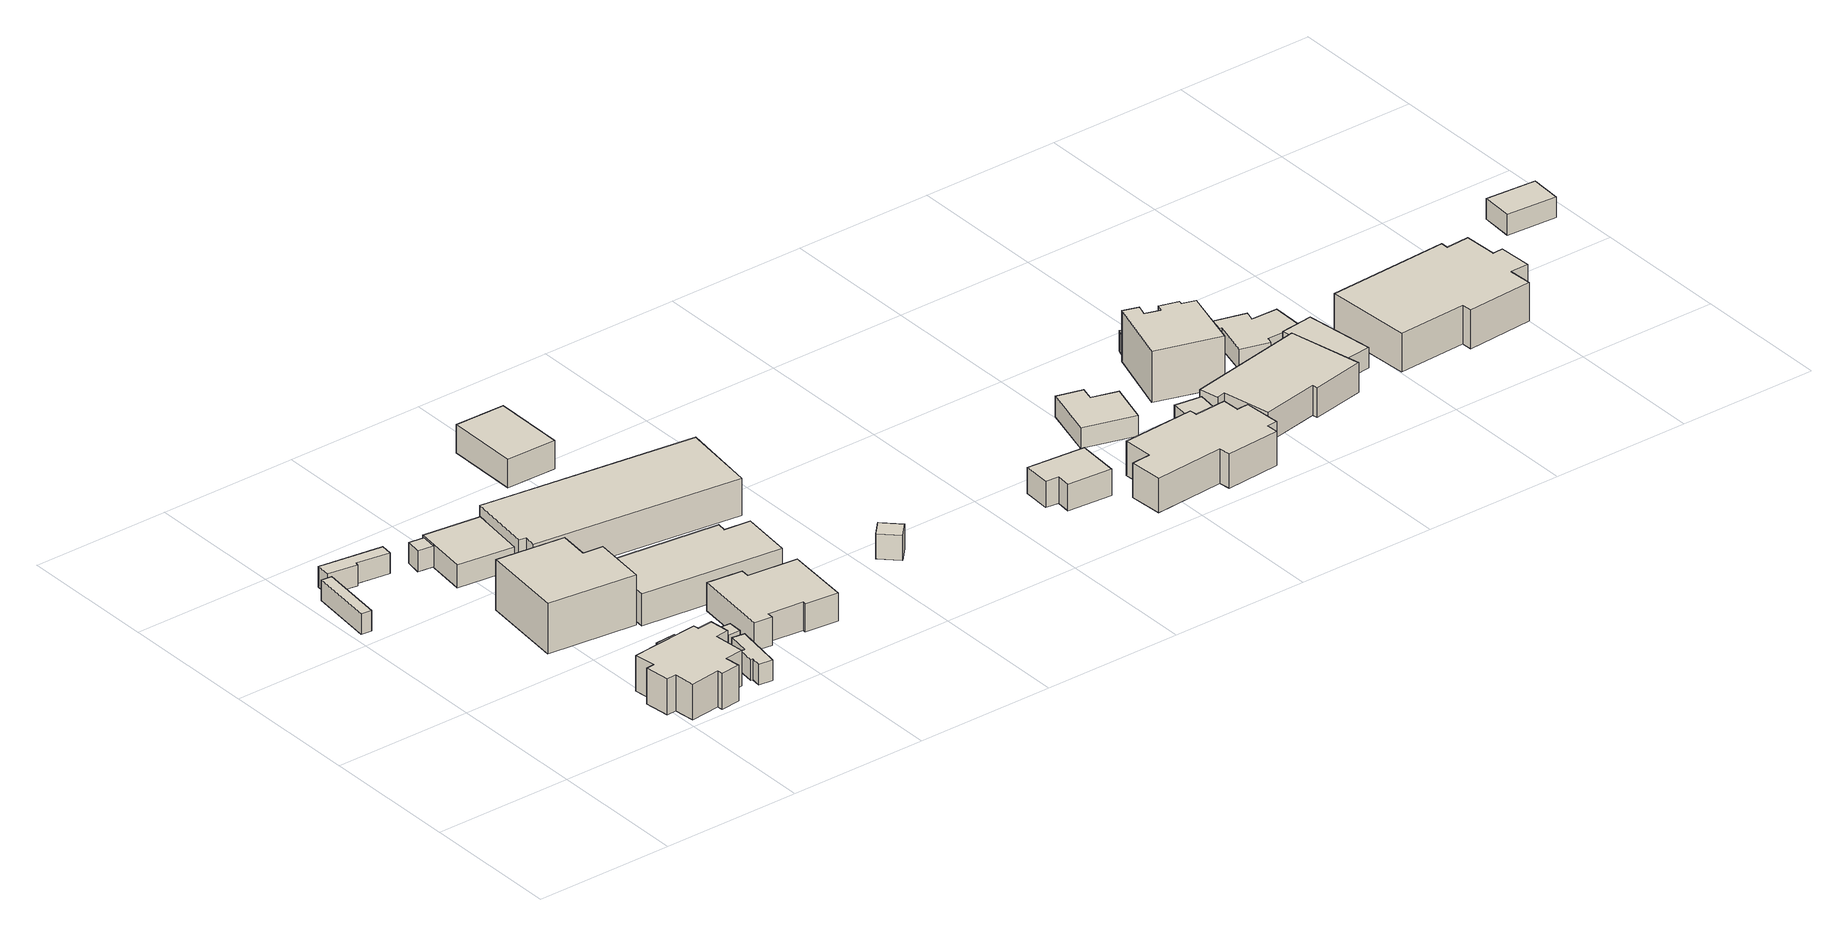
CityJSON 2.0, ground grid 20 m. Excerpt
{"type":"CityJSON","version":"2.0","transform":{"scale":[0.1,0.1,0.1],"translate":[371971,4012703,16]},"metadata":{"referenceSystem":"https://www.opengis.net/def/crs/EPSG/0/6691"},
"CityObjects":{
"building1":{"type":"Building","attributes":{"枝番":1,"利根川水系渡良瀬川洪水浸水想定区域（計画規模）.規模":"L1","利根川水系渡良瀬川洪水浸水想定区域（計画規模）.浸水ランク":"2","利根川水系渡良瀬川洪水浸水想定区域（計画規模）.浸水深":0.8,"利根川水系渡良瀬川洪水浸水想定区域（計画規模）.継続時間":4.4,"利根川水系渡良瀬川洪水浸水想定区域（想定最大規模）.規模":"L2","利根川水系渡良瀬川洪水浸水想定区域（想定最大規模）.浸水ランク":"2","利根川水系渡良瀬川洪水浸水想定区域（想定最大規模）.浸水深":1.68,"利根川水系渡良瀬川洪水浸水想定区域（想定最大規模）.継続時間":23.8,"利根川水系矢場川洪水浸水想定区域（想定最大規模）.規模":"L2","利根川水系矢場川洪水浸水想定区域（想定最大規模）.浸水ランク":"1","利根川水系矢場川洪水浸水想定区域（想定最大規模）.浸水深":0.35,"利根川水系多々良川洪水浸水想定区域（想定最大規模）.規模":"L2","利根川水系多々良川洪水浸水想定区域（想定最大規模）.浸水ランク":"1","利根川水系多々良川洪水浸水想定区域（想定最大規模）.浸水深":0.14,"利根川水系利根川洪水浸水想定区域（計画規模）.規模":"L1","利根川水系利根川洪水浸水想定区域（計画規模）.浸水ランク":"2","利根川水系利根川洪水浸水想定区域（計画規模）.浸水深":1.9,"利根川水系利根川洪水浸水想定区域（想定最大規模）.規模":"L2","利根川水系利根川洪水浸水想定区域（想定最大規模）.浸水ランク":"3","利根川水系利根川洪水浸水想定区域（想定最大規模）.浸水深":4.13,"BuildingDetails.prefecture":"10","BuildingDetails.city":"10207"},"geometry":[{"type":"Solid","lod":"1","boundaries":[[[[0,1,2,3]],[[2,4,5,3]],[[1,6,4,2]],[[0,7,6,1]],[[3,5,7,0]],[[4,6,7,5]]]]}]},
"building2":{"type":"Building","attributes":{"枝番":1,"利根川水系渡良瀬川洪水浸水想定区域（計画規模）.規模":"L1","利根川水系渡良瀬川洪水浸水想定区域（計画規模）.浸水ランク":"2","利根川水系渡良瀬川洪水浸水想定区域（計画規模）.浸水深":0.57,"利根川水系渡良瀬川洪水浸水想定区域（計画規模）.継続時間":3.9,"利根川水系渡良瀬川洪水浸水想定区域（想定最大規模）.規模":"L2","利根川水系渡良瀬川洪水浸水想定区域（想定最大規模）.浸水ランク":"2","利根川水系渡良瀬川洪水浸水想定区域（想定最大規模）.浸水深":1.46,"利根川水系渡良瀬川洪水浸水想定区域（想定最大規模）.継続時間":22.3,"利根川水系矢場川洪水浸水想定区域（想定最大規模）.規模":"L2","利根川水系矢場川洪水浸水想定区域（想定最大規模）.浸水ランク":"1","利根川水系矢場川洪水浸水想定区域（想定最大規模）.浸水深":0.14,"利根川水系多々良川洪水浸水想定区域（想定最大規模）.規模":"L2","利根川水系利根川洪水浸水想定区域（計画規模）.規模":"L1","利根川水系利根川洪水浸水想定区域（計画規模）.浸水ランク":"2","利根川水系利根川洪水浸水想定区域（計画規模）.浸水深":1.7,"利根川水系利根川洪水浸水想定区域（想定最大規模）.規模":"L2","利根川水系利根川洪水浸水想定区域（想定最大規模）.浸水ランク":"3","利根川水系利根川洪水浸水想定区域（想定最大規模）.浸水深":3.93,"BuildingDetails.prefecture":"10","BuildingDetails.city":"10207"},"geometry":[{"type":"Solid","lod":"1","boundaries":[[[[8,9,10,11,12,13]],[[12,14,15,13]],[[11,16,14,12]],[[10,17,16,11]],[[9,18,17,10]],[[8,19,18,9]],[[13,15,19,8]],[[14,16,17,18,19,15]]]]}]},
"building3":{"type":"Building","attributes":{"枝番":1,"利根川水系渡良瀬川洪水浸水想定区域（計画規模）.規模":"L1","利根川水系渡良瀬川洪水浸水想定区域（計画規模）.浸水ランク":"2","利根川水系渡良瀬川洪水浸水想定区域（計画規模）.浸水深":0.84,"利根川水系渡良瀬川洪水浸水想定区域（計画規模）.継続時間":40.5,"利根川水系渡良瀬川洪水浸水想定区域（想定最大規模）.規模":"L2","利根川水系渡良瀬川洪水浸水想定区域（想定最大規模）.浸水ランク":"2","利根川水系渡良瀬川洪水浸水想定区域（想定最大規模）.浸水深":1.72,"利根川水系渡良瀬川洪水浸水想定区域（想定最大規模）.継続時間":131.3,"利根川水系矢場川洪水浸水想定区域（想定最大規模）.規模":"L2","利根川水系矢場川洪水浸水想定区域（想定最大規模）.浸水ランク":"1","利根川水系矢場川洪水浸水想定区域（想定最大規模）.浸水深":0.35,"利根川水系矢場川洪水浸水想定区域（想定最大規模）.継続時間":30.3,"利根川水系多々良川洪水浸水想定区域（想定最大規模）.規模":"L2","利根川水系多々良川洪水浸水想定区域（想定最大規模）.浸水ランク":"1","利根川水系多々良川洪水浸水想定区域（想定最大規模）.浸水深":0.13,"利根川水系多々良川洪水浸水想定区域（想定最大規模）.継続時間":21.3,"利根川水系利根川洪水浸水想定区域（計画規模）.規模":"L1","利根川水系利根川洪水浸水想定区域（計画規模）.浸水ランク":"2","利根川水系利根川洪水浸水想定区域（計画規模）.浸水深":1.9,"利根川水系利根川洪水浸水想定区域（想定最大規模）.規模":"L2","利根川水系利根川洪水浸水想定区域（想定最大規模）.浸水ランク":"3","利根川水系利根川洪水浸水想定区域（想定最大規模）.浸水深":4.13,"usage":"411","measuredHeight":7.3,"BuildingDetails.prefecture":"10","BuildingDetails.city":"10207","BuildingDetails.surveyYear":2016},"geometry":[{"type":"Solid","lod":"1","boundaries":[[[[20,21,22,23,24,25,26,27,28,29,30,31,32,33,34,35]],[[34,36,37,35]],[[33,38,36,34]],[[32,39,38,33]],[[31,40,39,32]],[[30,41,40,31]],[[29,42,41,30]],[[28,43,42,29]],[[27,44,43,28]],[[26,45,44,27]],[[25,46,45,26]],[[24,47,46,25]],[[23,48,47,24]],[[22,49,48,23]],[[21,50,49,22]],[[20,51,50,21]],[[35,37,51,20]],[[36,38,39,40,41,42,43,44,45,46,47,48,49,50,51,37]]]]}]},
"building4":{"type":"Building","attributes":{"枝番":1,"利根川水系渡良瀬川洪水浸水想定区域（計画規模）.規模":"L1","利根川水系渡良瀬川洪水浸水想定区域（計画規模）.浸水ランク":"2","利根川水系渡良瀬川洪水浸水想定区域（計画規模）.浸水深":0.93,"利根川水系渡良瀬川洪水浸水想定区域（計画規模）.継続時間":18.8,"利根川水系渡良瀬川洪水浸水想定区域（想定最大規模）.規模":"L2","利根川水系渡良瀬川洪水浸水想定区域（想定最大規模）.浸水ランク":"2","利根川水系渡良瀬川洪水浸水想定区域（想定最大規模）.浸水深":1.82,"利根川水系渡良瀬川洪水浸水想定区域（想定最大規模）.継続時間":97.4,"利根川水系矢場川洪水浸水想定区域（想定最大規模）.規模":"L2","利根川水系矢場川洪水浸水想定区域（想定最大規模）.浸水ランク":"1","利根川水系矢場川洪水浸水想定区域（想定最大規模）.浸水深":0.45,"利根川水系矢場川洪水浸水想定区域（想定最大規模）.継続時間":16.2,"利根川水系多々良川洪水浸水想定区域（想定最大規模）.規模":"L2","利根川水系多々良川洪水浸水想定区域（想定最大規模）.浸水ランク":"1","利根川水系多々良川洪水浸水想定区域（想定最大規模）.浸水深":0.23,"利根川水系多々良川洪水浸水想定区域（想定最大規模）.継続時間":8.7,"利根川水系利根川洪水浸水想定区域（計画規模）.規模":"L1","利根川水系利根川洪水浸水想定区域（計画規模）.浸水ランク":"2","利根川水系利根川洪水浸水想定区域（計画規模）.浸水深":2,"利根川水系利根川洪水浸水想定区域（想定最大規模）.規模":"L2","利根川水系利根川洪水浸水想定区域（想定最大規模）.浸水ランク":"3","利根川水系利根川洪水浸水想定区域（想定最大規模）.浸水深":4.23,"BuildingDetails.prefecture":"10","BuildingDetails.city":"10207"},"geometry":[{"type":"Solid","lod":"1","boundaries":[[[[52,53,54,55]],[[54,56,57,55]],[[53,58,56,54]],[[52,59,58,53]],[[55,57,59,52]],[[56,58,59,57]]]]}]},
"building5":{"type":"Building","attributes":{"枝番":1,"利根川水系渡良瀬川洪水浸水想定区域（計画規模）.規模":"L1","利根川水系渡良瀬川洪水浸水想定区域（計画規模）.浸水ランク":"2","利根川水系渡良瀬川洪水浸水想定区域（計画規模）.浸水深":0.56,"利根川水系渡良瀬川洪水浸水想定区域（計画規模）.継続時間":3.9,"利根川水系渡良瀬川洪水浸水想定区域（想定最大規模）.規模":"L2","利根川水系渡良瀬川洪水浸水想定区域（想定最大規模）.浸水ランク":"2","利根川水系渡良瀬川洪水浸水想定区域（想定最大規模）.浸水深":1.46,"利根川水系渡良瀬川洪水浸水想定区域（想定最大規模）.継続時間":22.3,"利根川水系矢場川洪水浸水想定区域（想定最大規模）.規模":"L2","利根川水系矢場川洪水浸水想定区域（想定最大規模）.浸水ランク":"1","利根川水系矢場川洪水浸水想定区域（想定最大規模）.浸水深":0.08,"利根川水系多々良川洪水浸水想定区域（想定最大規模）.規模":"L2","利根川水系利根川洪水浸水想定区域（計画規模）.規模":"L1","利根川水系利根川洪水浸水想定区域（計画規模）.浸水ランク":"2","利根川水系利根川洪水浸水想定区域（計画規模）.浸水深":1.7,"利根川水系利根川洪水浸水想定区域（想定最大規模）.規模":"L2","利根川水系利根川洪水浸水想定区域（想定最大規模）.浸水ランク":"3","利根川水系利根川洪水浸水想定区域（想定最大規模）.浸水深":3.93,"BuildingDetails.prefecture":"10","BuildingDetails.city":"10207"},"geometry":[{"type":"Solid","lod":"1","boundaries":[[[[60,61,62,63]],[[62,64,65,63]],[[61,66,64,62]],[[60,67,66,61]],[[63,65,67,60]],[[64,66,67,65]]]]}]},
"building6":{"type":"Building","attributes":{"枝番":1,"利根川水系渡良瀬川洪水浸水想定区域（計画規模）.規模":"L1","利根川水系渡良瀬川洪水浸水想定区域（計画規模）.浸水ランク":"2","利根川水系渡良瀬川洪水浸水想定区域（計画規模）.浸水深":0.9,"利根川水系渡良瀬川洪水浸水想定区域（計画規模）.継続時間":18.8,"利根川水系渡良瀬川洪水浸水想定区域（想定最大規模）.規模":"L2","利根川水系渡良瀬川洪水浸水想定区域（想定最大規模）.浸水ランク":"2","利根川水系渡良瀬川洪水浸水想定区域（想定最大規模）.浸水深":1.8,"利根川水系渡良瀬川洪水浸水想定区域（想定最大規模）.継続時間":97.4,"利根川水系矢場川洪水浸水想定区域（想定最大規模）.規模":"L2","利根川水系矢場川洪水浸水想定区域（想定最大規模）.浸水ランク":"1","利根川水系矢場川洪水浸水想定区域（想定最大規模）.浸水深":0.39,"利根川水系矢場川洪水浸水想定区域（想定最大規模）.継続時間":16.2,"利根川水系多々良川洪水浸水想定区域（想定最大規模）.規模":"L2","利根川水系多々良川洪水浸水想定区域（想定最大規模）.浸水ランク":"1","利根川水系多々良川洪水浸水想定区域（想定最大規模）.浸水深":0.19,"利根川水系多々良川洪水浸水想定区域（想定最大規模）.継続時間":8.7,"利根川水系利根川洪水浸水想定区域（計画規模）.規模":"L1","利根川水系利根川洪水浸水想定区域（計画規模）.浸水ランク":"2","利根川水系利根川洪水浸水想定区域（計画規模）.浸水深":2,"利根川水系利根川洪水浸水想定区域（想定最大規模）.規模":"L2","利根川水系利根川洪水浸水想定区域（想定最大規模）.浸水ランク":"3","利根川水系利根川洪水浸水想定区域（想定最大規模）.浸水深":4.23,"usage":"401","measuredHeight":7.5,"BuildingDetails.prefecture":"10","BuildingDetails.city":"10207","BuildingDetails.surveyYear":2016},"geometry":[{"type":"Solid","lod":"1","boundaries":[[[[68,69,70,71,72,73]],[[72,74,75,73]],[[71,76,74,72]],[[70,77,76,71]],[[69,78,77,70]],[[68,79,78,69]],[[73,75,79,68]],[[74,76,77,78,79,75]]]]}]},
"building7":{"type":"Building","attributes":{"枝番":1,"利根川水系渡良瀬川洪水浸水想定区域（計画規模）.規模":"L1","利根川水系渡良瀬川洪水浸水想定区域（計画規模）.浸水ランク":"2","利根川水系渡良瀬川洪水浸水想定区域（計画規模）.浸水深":0.93,"利根川水系渡良瀬川洪水浸水想定区域（計画規模）.継続時間":3.5,"利根川水系渡良瀬川洪水浸水想定区域（想定最大規模）.規模":"L2","利根川水系渡良瀬川洪水浸水想定区域（想定最大規模）.浸水ランク":"2","利根川水系渡良瀬川洪水浸水想定区域（想定最大規模）.浸水深":1.82,"利根川水系渡良瀬川洪水浸水想定区域（想定最大規模）.継続時間":19.4,"利根川水系矢場川洪水浸水想定区域（想定最大規模）.規模":"L2","利根川水系矢場川洪水浸水想定区域（想定最大規模）.浸水ランク":"1","利根川水系矢場川洪水浸水想定区域（想定最大規模）.浸水深":0.45,"利根川水系多々良川洪水浸水想定区域（想定最大規模）.規模":"L2","利根川水系多々良川洪水浸水想定区域（想定最大規模）.浸水ランク":"1","利根川水系多々良川洪水浸水想定区域（想定最大規模）.浸水深":0.23,"利根川水系利根川洪水浸水想定区域（計画規模）.規模":"L1","利根川水系利根川洪水浸水想定区域（計画規模）.浸水ランク":"2","利根川水系利根川洪水浸水想定区域（計画規模）.浸水深":2,"利根川水系利根川洪水浸水想定区域（想定最大規模）.規模":"L2","利根川水系利根川洪水浸水想定区域（想定最大規模）.浸水ランク":"3","利根川水系利根川洪水浸水想定区域（想定最大規模）.浸水深":4.23,"BuildingDetails.prefecture":"10","BuildingDetails.city":"10207"},"geometry":[{"type":"Solid","lod":"1","boundaries":[[[[80,81,82,83,84,85,86,87]],[[86,88,89,87]],[[85,90,88,86]],[[84,91,90,85]],[[83,92,91,84]],[[82,93,92,83]],[[81,94,93,82]],[[80,95,94,81]],[[87,89,95,80]],[[88,90,91,92,93,94,95,89]]]]}]},
"building8":{"type":"Building","attributes":{"枝番":1,"利根川水系渡良瀬川洪水浸水想定区域（計画規模）.規模":"L1","利根川水系渡良瀬川洪水浸水想定区域（計画規模）.浸水ランク":"2","利根川水系渡良瀬川洪水浸水想定区域（計画規模）.浸水深":0.66,"利根川水系渡良瀬川洪水浸水想定区域（計画規模）.継続時間":3.9,"利根川水系渡良瀬川洪水浸水想定区域（想定最大規模）.規模":"L2","利根川水系渡良瀬川洪水浸水想定区域（想定最大規模）.浸水ランク":"2","利根川水系渡良瀬川洪水浸水想定区域（想定最大規模）.浸水深":1.56,"利根川水系渡良瀬川洪水浸水想定区域（想定最大規模）.継続時間":22.3,"利根川水系矢場川洪水浸水想定区域（想定最大規模）.規模":"L2","利根川水系矢場川洪水浸水想定区域（想定最大規模）.浸水ランク":"1","利根川水系矢場川洪水浸水想定区域（想定最大規模）.浸水深":0.11,"利根川水系多々良川洪水浸水想定区域（想定最大規模）.規模":"L2","利根川水系利根川洪水浸水想定区域（計画規模）.規模":"L1","利根川水系利根川洪水浸水想定区域（計画規模）.浸水ランク":"2","利根川水系利根川洪水浸水想定区域（計画規模）.浸水深":1.8,"利根川水系利根川洪水浸水想定区域（想定最大規模）.規模":"L2","利根川水系利根川洪水浸水想定区域（想定最大規模）.浸水ランク":"3","利根川水系利根川洪水浸水想定区域（想定最大規模）.浸水深":4.03,"usage":"431","measuredHeight":3.8,"BuildingDetails.prefecture":"10","BuildingDetails.city":"10207","BuildingDetails.surveyYear":2016},"geometry":[{"type":"Solid","lod":"1","boundaries":[[[[96,97,98,99]],[[98,100,101,99]],[[97,102,100,98]],[[96,103,102,97]],[[99,101,103,96]],[[100,102,103,101]]]]}]},
"building9":{"type":"Building","attributes":{"枝番":1,"利根川水系渡良瀬川洪水浸水想定区域（計画規模）.規模":"L1","利根川水系渡良瀬川洪水浸水想定区域（計画規模）.浸水ランク":"2","利根川水系渡良瀬川洪水浸水想定区域（計画規模）.浸水深":0.84,"利根川水系渡良瀬川洪水浸水想定区域（計画規模）.継続時間":5,"利根川水系渡良瀬川洪水浸水想定区域（想定最大規模）.規模":"L2","利根川水系渡良瀬川洪水浸水想定区域（想定最大規模）.浸水ランク":"2","利根川水系渡良瀬川洪水浸水想定区域（想定最大規模）.浸水深":1.72,"利根川水系渡良瀬川洪水浸水想定区域（想定最大規模）.継続時間":27.5,"利根川水系矢場川洪水浸水想定区域（想定最大規模）.規模":"L2","利根川水系矢場川洪水浸水想定区域（想定最大規模）.浸水ランク":"1","利根川水系矢場川洪水浸水想定区域（想定最大規模）.浸水深":0.35,"利根川水系多々良川洪水浸水想定区域（想定最大規模）.規模":"L2","利根川水系多々良川洪水浸水想定区域（想定最大規模）.浸水ランク":"1","利根川水系多々良川洪水浸水想定区域（想定最大規模）.浸水深":0.13,"利根川水系利根川洪水浸水想定区域（計画規模）.規模":"L1","利根川水系利根川洪水浸水想定区域（計画規模）.浸水ランク":"2","利根川水系利根川洪水浸水想定区域（計画規模）.浸水深":1.9,"利根川水系利根川洪水浸水想定区域（想定最大規模）.規模":"L2","利根川水系利根川洪水浸水想定区域（想定最大規模）.浸水ランク":"3","利根川水系利根川洪水浸水想定区域（想定最大規模）.浸水深":4.13,"BuildingDetails.prefecture":"10","BuildingDetails.city":"10207"},"geometry":[{"type":"Solid","lod":"1","boundaries":[[[[104,105,106,107]],[[106,108,109,107]],[[105,110,108,106]],[[104,111,110,105]],[[107,109,111,104]],[[108,110,111,109]]]]}]},
"building10":{"type":"Building","attributes":{"枝番":1,"利根川水系渡良瀬川洪水浸水想定区域（計画規模）.規模":"L1","利根川水系渡良瀬川洪水浸水想定区域（計画規模）.浸水ランク":"2","利根川水系渡良瀬川洪水浸水想定区域（計画規模）.浸水深":0.93,"利根川水系渡良瀬川洪水浸水想定区域（計画規模）.継続時間":5,"利根川水系渡良瀬川洪水浸水想定区域（想定最大規模）.規模":"L2","利根川水系渡良瀬川洪水浸水想定区域（想定最大規模）.浸水ランク":"2","利根川水系渡良瀬川洪水浸水想定区域（想定最大規模）.浸水深":1.81,"利根川水系渡良瀬川洪水浸水想定区域（想定最大規模）.継続時間":27.5,"利根川水系矢場川洪水浸水想定区域（想定最大規模）.規模":"L2","利根川水系矢場川洪水浸水想定区域（想定最大規模）.浸水ランク":"1","利根川水系矢場川洪水浸水想定区域（想定最大規模）.浸水深":0.43,"利根川水系多々良川洪水浸水想定区域（想定最大規模）.規模":"L2","利根川水系多々良川洪水浸水想定区域（想定最大規模）.浸水ランク":"1","利根川水系多々良川洪水浸水想定区域（想定最大規模）.浸水深":0.2,"利根川水系利根川洪水浸水想定区域（計画規模）.規模":"L1","利根川水系利根川洪水浸水想定区域（計画規模）.浸水ランク":"2","利根川水系利根川洪水浸水想定区域（計画規模）.浸水深":2,"利根川水系利根川洪水浸水想定区域（想定最大規模）.規模":"L2","利根川水系利根川洪水浸水想定区域（想定最大規模）.浸水ランク":"3","利根川水系利根川洪水浸水想定区域（想定最大規模）.浸水深":4.23,"usage":"411","measuredHeight":5,"BuildingDetails.prefecture":"10","BuildingDetails.city":"10207","BuildingDetails.surveyYear":2016},"geometry":[{"type":"Solid","lod":"1","boundaries":[[[[112,113,114,115,116,117,118,119,120,121]],[[120,122,123,121]],[[119,124,122,120]],[[118,125,124,119]],[[117,126,125,118]],[[116,127,126,117]],[[115,128,127,116]],[[114,129,128,115]],[[113,130,129,114]],[[112,131,130,113]],[[121,123,131,112]],[[122,124,125,126,127,128,129,130,131,123]]]]}]},
"building11":{"type":"Building","attributes":{"枝番":1,"利根川水系渡良瀬川洪水浸水想定区域（計画規模）.規模":"L1","利根川水系渡良瀬川洪水浸水想定区域（計画規模）.浸水ランク":"2","利根川水系渡良瀬川洪水浸水想定区域（計画規模）.浸水深":1,"利根川水系渡良瀬川洪水浸水想定区域（計画規模）.継続時間":5,"利根川水系渡良瀬川洪水浸水想定区域（想定最大規模）.規模":"L2","利根川水系渡良瀬川洪水浸水想定区域（想定最大規模）.浸水ランク":"2","利根川水系渡良瀬川洪水浸水想定区域（想定最大規模）.浸水深":1.89,"利根川水系渡良瀬川洪水浸水想定区域（想定最大規模）.継続時間":27.5,"利根川水系矢場川洪水浸水想定区域（想定最大規模）.規模":"L2","利根川水系矢場川洪水浸水想定区域（想定最大規模）.浸水ランク":"1","利根川水系矢場川洪水浸水想定区域（想定最大規模）.浸水深":0.46,"利根川水系多々良川洪水浸水想定区域（想定最大規模）.規模":"L2","利根川水系多々良川洪水浸水想定区域（想定最大規模）.浸水ランク":"1","利根川水系多々良川洪水浸水想定区域（想定最大規模）.浸水深":0.23,"利根川水系利根川洪水浸水想定区域（計画規模）.規模":"L1","利根川水系利根川洪水浸水想定区域（計画規模）.浸水ランク":"2","利根川水系利根川洪水浸水想定区域（計画規模）.浸水深":2.1,"利根川水系利根川洪水浸水想定区域（想定最大規模）.規模":"L2","利根川水系利根川洪水浸水想定区域（想定最大規模）.浸水ランク":"3","利根川水系利根川洪水浸水想定区域（想定最大規模）.浸水深":4.33,"usage":"431","measuredHeight":5.6,"BuildingDetails.prefecture":"10","BuildingDetails.city":"10207","BuildingDetails.surveyYear":2016},"geometry":[{"type":"Solid","lod":"1","boundaries":[[[[132,133,134,135,136,137]],[[136,138,139,137]],[[135,140,138,136]],[[134,141,140,135]],[[133,142,141,134]],[[132,143,142,133]],[[137,139,143,132]],[[138,140,141,142,143,139]]]]}]},
"building12":{"type":"Building","attributes":{"枝番":1,"利根川水系渡良瀬川洪水浸水想定区域（計画規模）.規模":"L1","利根川水系渡良瀬川洪水浸水想定区域（計画規模）.浸水ランク":"2","利根川水系渡良瀬川洪水浸水想定区域（計画規模）.浸水深":1.02,"利根川水系渡良瀬川洪水浸水想定区域（計画規模）.継続時間":7.7,"利根川水系渡良瀬川洪水浸水想定区域（想定最大規模）.規模":"L2","利根川水系渡良瀬川洪水浸水想定区域（想定最大規模）.浸水ランク":"2","利根川水系渡良瀬川洪水浸水想定区域（想定最大規模）.浸水深":1.93,"利根川水系渡良瀬川洪水浸水想定区域（想定最大規模）.継続時間":90.8,"利根川水系矢場川洪水浸水想定区域（想定最大規模）.規模":"L2","利根川水系矢場川洪水浸水想定区域（想定最大規模）.浸水ランク":"1","利根川水系矢場川洪水浸水想定区域（想定最大規模）.浸水深":0.45,"利根川水系矢場川洪水浸水想定区域（想定最大規模）.継続時間":5.2,"利根川水系多々良川洪水浸水想定区域（想定最大規模）.規模":"L2","利根川水系多々良川洪水浸水想定区域（想定最大規模）.浸水ランク":"1","利根川水系多々良川洪水浸水想定区域（想定最大規模）.浸水深":0.09,"利根川水系利根川洪水浸水想定区域（計画規模）.規模":"L1","利根川水系利根川洪水浸水想定区域（計画規模）.浸水ランク":"2","利根川水系利根川洪水浸水想定区域（計画規模）.浸水深":2.2,"利根川水系利根川洪水浸水想定区域（想定最大規模）.規模":"L2","利根川水系利根川洪水浸水想定区域（想定最大規模）.浸水ランク":"3","利根川水系利根川洪水浸水想定区域（想定最大規模）.浸水深":4.43,"usage":"431","measuredHeight":6,"BuildingDetails.prefecture":"10","BuildingDetails.city":"10207","BuildingDetails.surveyYear":2016},"geometry":[{"type":"Solid","lod":"1","boundaries":[[[[144,145,146,147,148,149]],[[148,150,151,149]],[[147,152,150,148]],[[146,153,152,147]],[[145,154,153,146]],[[144,155,154,145]],[[149,151,155,144]],[[150,152,153,154,155,151]]]]}]},
"building13":{"type":"Building","attributes":{"枝番":1,"利根川水系渡良瀬川洪水浸水想定区域（計画規模）.規模":"L1","利根川水系渡良瀬川洪水浸水想定区域（計画規模）.浸水ランク":"2","利根川水系渡良瀬川洪水浸水想定区域（計画規模）.浸水深":0.92,"利根川水系渡良瀬川洪水浸水想定区域（計画規模）.継続時間":6,"利根川水系渡良瀬川洪水浸水想定区域（想定最大規模）.規模":"L2","利根川水系渡良瀬川洪水浸水想定区域（想定最大規模）.浸水ランク":"2","利根川水系渡良瀬川洪水浸水想定区域（想定最大規模）.浸水深":1.81,"利根川水系渡良瀬川洪水浸水想定区域（想定最大規模）.継続時間":90.2,"利根川水系矢場川洪水浸水想定区域（想定最大規模）.規模":"L2","利根川水系矢場川洪水浸水想定区域（想定最大規模）.浸水ランク":"1","利根川水系矢場川洪水浸水想定区域（想定最大規模）.浸水深":0.28,"利根川水系多々良川洪水浸水想定区域（想定最大規模）.規模":"L2","利根川水系多々良川洪水浸水想定区域（想定最大規模）.浸水ランク":"1","利根川水系多々良川洪水浸水想定区域（想定最大規模）.浸水深":0.07,"利根川水系利根川洪水浸水想定区域（計画規模）.規模":"L1","利根川水系利根川洪水浸水想定区域（計画規模）.浸水ランク":"2","利根川水系利根川洪水浸水想定区域（計画規模）.浸水深":2.1,"利根川水系利根川洪水浸水想定区域（想定最大規模）.規模":"L2","利根川水系利根川洪水浸水想定区域（想定最大規模）.浸水ランク":"3","利根川水系利根川洪水浸水想定区域（想定最大規模）.浸水深":4.33,"usage":"411","measuredHeight":4.6,"BuildingDetails.prefecture":"10","BuildingDetails.city":"10207","BuildingDetails.surveyYear":2016},"geometry":[{"type":"Solid","lod":"1","boundaries":[[[[156,157,158,159]],[[158,160,161,159]],[[157,162,160,158]],[[156,163,162,157]],[[159,161,163,156]],[[160,162,163,161]]]]}]},
"building14":{"type":"Building","attributes":{"枝番":1,"利根川水系渡良瀬川洪水浸水想定区域（計画規模）.規模":"L1","利根川水系渡良瀬川洪水浸水想定区域（計画規模）.浸水ランク":"2","利根川水系渡良瀬川洪水浸水想定区域（計画規模）.浸水深":0.93,"利根川水系渡良瀬川洪水浸水想定区域（想定最大規模）.規模":"L2","利根川水系渡良瀬川洪水浸水想定区域（想定最大規模）.浸水ランク":"2","利根川水系渡良瀬川洪水浸水想定区域（想定最大規模）.浸水深":0.8,"利根川水系渡良瀬川洪水浸水想定区域（想定最大規模）.継続時間":6.1,"利根川水系矢場川洪水浸水想定区域（想定最大規模）.規模":"L2","利根川水系矢場川洪水浸水想定区域（想定最大規模）.浸水ランク":"1","利根川水系矢場川洪水浸水想定区域（想定最大規模）.浸水深":0.43,"利根川水系多々良川洪水浸水想定区域（想定最大規模）.規模":"L2","利根川水系多々良川洪水浸水想定区域（想定最大規模）.浸水ランク":"1","利根川水系多々良川洪水浸水想定区域（想定最大規模）.浸水深":0.19,"利根川水系利根川洪水浸水想定区域（計画規模）.規模":"L1","利根川水系利根川洪水浸水想定区域（計画規模）.浸水ランク":"2","利根川水系利根川洪水浸水想定区域（計画規模）.浸水深":1,"利根川水系利根川洪水浸水想定区域（想定最大規模）.規模":"L2","利根川水系利根川洪水浸水想定区域（想定最大規模）.浸水ランク":"3","利根川水系利根川洪水浸水想定区域（想定最大規模）.浸水深":3.23,"measuredHeight":3.8,"BuildingDetails.prefecture":"10","BuildingDetails.city":"10207"},"geometry":[{"type":"Solid","lod":"1","boundaries":[[[[164,165,166,167]],[[166,168,169,167]],[[165,170,168,166]],[[164,171,170,165]],[[167,169,171,164]],[[168,170,171,169]]]]}]},
"building15":{"type":"Building","attributes":{"枝番":1,"利根川水系渡良瀬川洪水浸水想定区域（計画規模）.規模":"L1","利根川水系渡良瀬川洪水浸水想定区域（計画規模）.浸水ランク":"2","利根川水系渡良瀬川洪水浸水想定区域（計画規模）.浸水深":0.97,"利根川水系渡良瀬川洪水浸水想定区域（想定最大規模）.規模":"L2","利根川水系渡良瀬川洪水浸水想定区域（想定最大規模）.浸水ランク":"2","利根川水系渡良瀬川洪水浸水想定区域（想定最大規模）.浸水深":1.72,"利根川水系渡良瀬川洪水浸水想定区域（想定最大規模）.継続時間":3.2,"利根川水系利根川洪水浸水想定区域（計画規模）.規模":"L1","利根川水系利根川洪水浸水想定区域（計画規模）.浸水ランク":"2","利根川水系利根川洪水浸水想定区域（計画規模）.浸水深":2.1,"利根川水系利根川洪水浸水想定区域（想定最大規模）.規模":"L2","利根川水系利根川洪水浸水想定区域（想定最大規模）.浸水ランク":"3","利根川水系利根川洪水浸水想定区域（想定最大規模）.浸水深":4.33,"usage":"411","measuredHeight":4.8,"BuildingDetails.prefecture":"10","BuildingDetails.city":"10207","BuildingDetails.surveyYear":2016},"geometry":[{"type":"Solid","lod":"1","boundaries":[[[[172,173,174,175,176,177]],[[176,178,179,177]],[[175,180,178,176]],[[174,181,180,175]],[[173,182,181,174]],[[172,183,182,173]],[[177,179,183,172]],[[178,180,181,182,183,179]]]]}]},
"building16":{"type":"Building","attributes":{"枝番":1,"利根川水系渡良瀬川洪水浸水想定区域（計画規模）.規模":"L1","利根川水系渡良瀬川洪水浸水想定区域（計画規模）.浸水ランク":"1","利根川水系渡良瀬川洪水浸水想定区域（計画規模）.浸水深":0.02,"利根川水系渡良瀬川洪水浸水想定区域（想定最大規模）.規模":"L2","利根川水系渡良瀬川洪水浸水想定区域（想定最大規模）.浸水ランク":"1","利根川水系渡良瀬川洪水浸水想定区域（想定最大規模）.浸水深":0.11,"利根川水系渡良瀬川洪水浸水想定区域（想定最大規模）.継続時間":12.9,"利根川水系矢場川洪水浸水想定区域（想定最大規模）.規模":"L2","利根川水系利根川洪水浸水想定区域（計画規模）.規模":"L1","利根川水系利根川洪水浸水想定区域（計画規模）.浸水ランク":"2","利根川水系利根川洪水浸水想定区域（計画規模）.浸水深":0.801,"利根川水系利根川洪水浸水想定区域（想定最大規模）.規模":"L2","利根川水系利根川洪水浸水想定区域（想定最大規模）.浸水ランク":"3","利根川水系利根川洪水浸水想定区域（想定最大規模）.浸水深":3.03,"usage":"411","measuredHeight":7.4,"BuildingDetails.prefecture":"10","BuildingDetails.city":"10207","BuildingDetails.surveyYear":2016},"geometry":[{"type":"Solid","lod":"1","boundaries":[[[[184,185,186,187,188,189,190,191,192,193,194,195,196,197]],[[196,198,199,197]],[[195,200,198,196]],[[194,201,200,195]],[[193,202,201,194]],[[192,203,202,193]],[[191,204,203,192]],[[190,205,204,191]],[[189,206,205,190]],[[188,207,206,189]],[[187,208,207,188]],[[186,209,208,187]],[[185,210,209,186]],[[184,211,210,185]],[[197,199,211,184]],[[198,200,201,202,203,204,205,206,207,208,209,210,211,199]]]]}]},
"building17":{"type":"Building","attributes":{"枝番":1,"利根川水系渡良瀬川洪水浸水想定区域（計画規模）.規模":"L1","利根川水系渡良瀬川洪水浸水想定区域（計画規模）.浸水ランク":"2","利根川水系渡良瀬川洪水浸水想定区域（計画規模）.浸水深":0.9,"利根川水系渡良瀬川洪水浸水想定区域（想定最大規模）.規模":"L2","利根川水系渡良瀬川洪水浸水想定区域（想定最大規模）.浸水ランク":"2","利根川水系渡良瀬川洪水浸水想定区域（想定最大規模）.浸水深":1.64,"利根川水系渡良瀬川洪水浸水想定区域（想定最大規模）.継続時間":3.2,"利根川水系矢場川洪水浸水想定区域（想定最大規模）.規模":"L2","利根川水系矢場川洪水浸水想定区域（想定最大規模）.浸水ランク":"1","利根川水系矢場川洪水浸水想定区域（想定最大規模）.浸水深":0.1,"利根川水系多々良川洪水浸水想定区域（想定最大規模）.規模":"L2","利根川水系多々良川洪水浸水想定区域（想定最大規模）.浸水ランク":"1","利根川水系多々良川洪水浸水想定区域（想定最大規模）.浸水深":0.1,"利根川水系利根川洪水浸水想定区域（計画規模）.規模":"L1","利根川水系利根川洪水浸水想定区域（計画規模）.浸水ランク":"2","利根川水系利根川洪水浸水想定区域（計画規模）.浸水深":2.4,"利根川水系利根川洪水浸水想定区域（想定最大規模）.規模":"L2","利根川水系利根川洪水浸水想定区域（想定最大規模）.浸水ランク":"3","利根川水系利根川洪水浸水想定区域（想定最大規模）.浸水深":4.63,"usage":"411","measuredHeight":5.9,"BuildingDetails.prefecture":"10","BuildingDetails.city":"10207","BuildingDetails.surveyYear":2016},"geometry":[{"type":"Solid","lod":"1","boundaries":[[[[212,213,214,215,216,217]],[[216,218,219,217]],[[215,220,218,216]],[[214,221,220,215]],[[213,222,221,214]],[[212,223,222,213]],[[217,219,223,212]],[[218,220,221,222,223,219]]]]}]},
"building18":{"type":"Building","attributes":{"枝番":1,"利根川水系渡良瀬川洪水浸水想定区域（計画規模）.規模":"L1","利根川水系渡良瀬川洪水浸水想定区域（計画規模）.浸水ランク":"1","利根川水系渡良瀬川洪水浸水想定区域（計画規模）.浸水深":0.01,"利根川水系渡良瀬川洪水浸水想定区域（想定最大規模）.規模":"L2","利根川水系渡良瀬川洪水浸水想定区域（想定最大規模）.浸水ランク":"2","利根川水系渡良瀬川洪水浸水想定区域（想定最大規模）.浸水深":0.57,"利根川水系渡良瀬川洪水浸水想定区域（想定最大規模）.継続時間":3.2,"利根川水系利根川洪水浸水想定区域（計画規模）.規模":"L1","利根川水系利根川洪水浸水想定区域（計画規模）.浸水ランク":"2","利根川水系利根川洪水浸水想定区域（計画規模）.浸水深":1.3,"利根川水系利根川洪水浸水想定区域（想定最大規模）.規模":"L2","利根川水系利根川洪水浸水想定区域（想定最大規模）.浸水ランク":"3","利根川水系利根川洪水浸水想定区域（想定最大規模）.浸水深":3.53,"BuildingDetails.prefecture":"10","BuildingDetails.city":"10207"},"geometry":[{"type":"Solid","lod":"1","boundaries":[[[[224,225,226,227]],[[226,228,229,227]],[[225,230,228,226]],[[224,231,230,225]],[[227,229,231,224]],[[228,230,231,229]]]]}]},
"building19":{"type":"Building","attributes":{"枝番":1,"利根川水系渡良瀬川洪水浸水想定区域（計画規模）.規模":"L1","利根川水系渡良瀬川洪水浸水想定区域（計画規模）.浸水ランク":"2","利根川水系渡良瀬川洪水浸水想定区域（計画規模）.浸水深":1.29,"利根川水系渡良瀬川洪水浸水想定区域（想定最大規模）.規模":"L2","利根川水系渡良瀬川洪水浸水想定区域（想定最大規模）.浸水ランク":"2","利根川水系渡良瀬川洪水浸水想定区域（想定最大規模）.浸水深":0.8,"利根川水系渡良瀬川洪水浸水想定区域（想定最大規模）.継続時間":13.1,"利根川水系矢場川洪水浸水想定区域（想定最大規模）.規模":"L2","利根川水系矢場川洪水浸水想定区域（想定最大規模）.浸水ランク":"2","利根川水系矢場川洪水浸水想定区域（想定最大規模）.浸水深":0.58,"利根川水系多々良川洪水浸水想定区域（想定最大規模）.規模":"L2","利根川水系多々良川洪水浸水想定区域（想定最大規模）.浸水ランク":"1","利根川水系多々良川洪水浸水想定区域（想定最大規模）.浸水深":0.38,"利根川水系利根川洪水浸水想定区域（計画規模）.規模":"L1","利根川水系利根川洪水浸水想定区域（計画規模）.浸水ランク":"2","利根川水系利根川洪水浸水想定区域（計画規模）.浸水深":1.6,"利根川水系利根川洪水浸水想定区域（想定最大規模）.規模":"L2","利根川水系利根川洪水浸水想定区域（想定最大規模）.浸水ランク":"3","利根川水系利根川洪水浸水想定区域（想定最大規模）.浸水深":3.83,"usage":"411","measuredHeight":8.5,"BuildingDetails.prefecture":"10","BuildingDetails.city":"10207","BuildingDetails.surveyYear":2016},"geometry":[{"type":"Solid","lod":"1","boundaries":[[[[232,233,234,235,236,237,238,239,240,241]],[[240,242,243,241]],[[239,244,242,240]],[[238,245,244,239]],[[237,246,245,238]],[[236,247,246,237]],[[235,248,247,236]],[[234,249,248,235]],[[233,250,249,234]],[[232,251,250,233]],[[241,243,251,232]],[[242,244,245,246,247,248,249,250,251,243]]]]}]},
"building20":{"type":"Building","attributes":{"枝番":1,"利根川水系渡良瀬川洪水浸水想定区域（計画規模）.規模":"L1","利根川水系渡良瀬川洪水浸水想定区域（計画規模）.浸水ランク":"1","利根川水系渡良瀬川洪水浸水想定区域（計画規模）.浸水深":0.21,"利根川水系渡良瀬川洪水浸水想定区域（想定最大規模）.規模":"L2","利根川水系渡良瀬川洪水浸水想定区域（想定最大規模）.浸水ランク":"2","利根川水系渡良瀬川洪水浸水想定区域（想定最大規模）.浸水深":0.77,"利根川水系渡良瀬川洪水浸水想定区域（想定最大規模）.継続時間":13.1,"利根川水系利根川洪水浸水想定区域（計画規模）.規模":"L1","利根川水系利根川洪水浸水想定区域（計画規模）.浸水ランク":"2","利根川水系利根川洪水浸水想定区域（計画規模）.浸水深":1.6,"利根川水系利根川洪水浸水想定区域（想定最大規模）.規模":"L2","利根川水系利根川洪水浸水想定区域（想定最大規模）.浸水ランク":"3","利根川水系利根川洪水浸水想定区域（想定最大規模）.浸水深":3.83,"usage":"411","measuredHeight":5.9,"BuildingDetails.prefecture":"10","BuildingDetails.city":"10207","BuildingDetails.surveyYear":2016},"geometry":[{"type":"Solid","lod":"1","boundaries":[[[[252,253,254,255,256,257,258,259]],[[258,260,261,259]],[[257,262,260,258]],[[256,263,262,257]],[[255,264,263,256]],[[254,265,264,255]],[[253,266,265,254]],[[252,267,266,253]],[[259,261,267,252]],[[260,262,263,264,265,266,267,261]]]]}]},
"building21":{"type":"Building","attributes":{"枝番":1,"利根川水系渡良瀬川洪水浸水想定区域（計画規模）.規模":"L1","利根川水系渡良瀬川洪水浸水想定区域（計画規模）.浸水ランク":"2","利根川水系渡良瀬川洪水浸水想定区域（計画規模）.浸水深":0.99,"利根川水系渡良瀬川洪水浸水想定区域（計画規模）.継続時間":3.8,"利根川水系渡良瀬川洪水浸水想定区域（想定最大規模）.規模":"L2","利根川水系渡良瀬川洪水浸水想定区域（想定最大規模）.浸水ランク":"2","利根川水系渡良瀬川洪水浸水想定区域（想定最大規模）.浸水深":1.79,"利根川水系渡良瀬川洪水浸水想定区域（想定最大規模）.継続時間":103.8,"利根川水系矢場川洪水浸水想定区域（想定最大規模）.規模":"L2","利根川水系矢場川洪水浸水想定区域（想定最大規模）.浸水ランク":"1","利根川水系矢場川洪水浸水想定区域（想定最大規模）.浸水深":0.28,"利根川水系多々良川洪水浸水想定区域（想定最大規模）.規模":"L2","利根川水系多々良川洪水浸水想定区域（想定最大規模）.浸水ランク":"1","利根川水系多々良川洪水浸水想定区域（想定最大規模）.浸水深":0.08,"利根川水系利根川洪水浸水想定区域（計画規模）.規模":"L1","利根川水系利根川洪水浸水想定区域（計画規模）.浸水ランク":"2","利根川水系利根川洪水浸水想定区域（計画規模）.浸水深":2.6,"利根川水系利根川洪水浸水想定区域（想定最大規模）.規模":"L2","利根川水系利根川洪水浸水想定区域（想定最大規模）.浸水ランク":"3","利根川水系利根川洪水浸水想定区域（想定最大規模）.浸水深":4.83,"BuildingDetails.prefecture":"10","BuildingDetails.city":"10207"},"geometry":[{"type":"Solid","lod":"1","boundaries":[[[[268,269,270,271]],[[270,272,273,271]],[[269,274,272,270]],[[268,275,274,269]],[[271,273,275,268]],[[272,274,275,273]]]]}]},
"building22":{"type":"Building","attributes":{"枝番":1,"利根川水系渡良瀬川洪水浸水想定区域（計画規模）.規模":"L1","利根川水系渡良瀬川洪水浸水想定区域（計画規模）.浸水ランク":"2","利根川水系渡良瀬川洪水浸水想定区域（計画規模）.浸水深":0.86,"利根川水系渡良瀬川洪水浸水想定区域（想定最大規模）.規模":"L2","利根川水系渡良瀬川洪水浸水想定区域（想定最大規模）.浸水ランク":"2","利根川水系渡良瀬川洪水浸水想定区域（想定最大規模）.浸水深":1.66,"利根川水系渡良瀬川洪水浸水想定区域（想定最大規模）.継続時間":13.1,"利根川水系矢場川洪水浸水想定区域（想定最大規模）.規模":"L2","利根川水系矢場川洪水浸水想定区域（想定最大規模）.浸水ランク":"1","利根川水系矢場川洪水浸水想定区域（想定最大規模）.浸水深":0.16,"利根川水系利根川洪水浸水想定区域（計画規模）.規模":"L1","利根川水系利根川洪水浸水想定区域（計画規模）.浸水ランク":"2","利根川水系利根川洪水浸水想定区域（計画規模）.浸水深":2.5,"利根川水系利根川洪水浸水想定区域（想定最大規模）.規模":"L2","利根川水系利根川洪水浸水想定区域（想定最大規模）.浸水ランク":"3","利根川水系利根川洪水浸水想定区域（想定最大規模）.浸水深":4.73,"measuredHeight":3.1,"BuildingDetails.prefecture":"10","BuildingDetails.city":"10207"},"geometry":[{"type":"Solid","lod":"1","boundaries":[[[[276,277,278,279,280,281,282,283,284,285]],[[284,286,287,285]],[[283,288,286,284]],[[282,289,288,283]],[[281,290,289,282]],[[280,291,290,281]],[[279,292,291,280]],[[278,293,292,279]],[[277,294,293,278]],[[276,295,294,277]],[[285,287,295,276]],[[286,288,289,290,291,292,293,294,295,287]]]]}]},
"building23":{"type":"Building","attributes":{"枝番":1,"利根川水系渡良瀬川洪水浸水想定区域（計画規模）.規模":"L1","利根川水系渡良瀬川洪水浸水想定区域（計画規模）.浸水ランク":"1","利根川水系渡良瀬川洪水浸水想定区域（計画規模）.浸水深":0.15,"利根川水系渡良瀬川洪水浸水想定区域（想定最大規模）.規模":"L2","利根川水系渡良瀬川洪水浸水想定区域（想定最大規模）.浸水ランク":"2","利根川水系渡良瀬川洪水浸水想定区域（想定最大規模）.浸水深":0.96,"利根川水系渡良瀬川洪水浸水想定区域（想定最大規模）.継続時間":13.1,"利根川水系利根川洪水浸水想定区域（計画規模）.規模":"L1","利根川水系利根川洪水浸水想定区域（計画規模）.浸水ランク":"2","利根川水系利根川洪水浸水想定区域（計画規模）.浸水深":1.8,"利根川水系利根川洪水浸水想定区域（想定最大規模）.規模":"L2","利根川水系利根川洪水浸水想定区域（想定最大規模）.浸水ランク":"3","利根川水系利根川洪水浸水想定区域（想定最大規模）.浸水深":4.03,"BuildingDetails.prefecture":"10","BuildingDetails.city":"10207"},"geometry":[{"type":"Solid","lod":"1","boundaries":[[[[296,297,298,299]],[[298,300,301,299]],[[297,302,300,298]],[[296,303,302,297]],[[299,301,303,296]],[[300,302,303,301]]]]}]},
"building24":{"type":"Building","attributes":{"枝番":1,"利根川水系渡良瀬川洪水浸水想定区域（計画規模）.規模":"L1","利根川水系渡良瀬川洪水浸水想定区域（計画規模）.浸水ランク":"1","利根川水系渡良瀬川洪水浸水想定区域（計画規模）.浸水深":0.01,"利根川水系渡良瀬川洪水浸水想定区域（想定最大規模）.規模":"L2","利根川水系渡良瀬川洪水浸水想定区域（想定最大規模）.浸水ランク":"2","利根川水系渡良瀬川洪水浸水想定区域（想定最大規模）.浸水深":0.85,"利根川水系渡良瀬川洪水浸水想定区域（想定最大規模）.継続時間":14.5,"利根川水系利根川洪水浸水想定区域（計画規模）.規模":"L1","利根川水系利根川洪水浸水想定区域（計画規模）.浸水ランク":"2","利根川水系利根川洪水浸水想定区域（計画規模）.浸水深":1.7,"利根川水系利根川洪水浸水想定区域（想定最大規模）.規模":"L2","利根川水系利根川洪水浸水想定区域（想定最大規模）.浸水ランク":"3","利根川水系利根川洪水浸水想定区域（想定最大規模）.浸水深":3.93,"usage":"411","measuredHeight":8.2,"BuildingDetails.prefecture":"10","BuildingDetails.city":"10207","BuildingDetails.surveyYear":2016},"geometry":[{"type":"Solid","lod":"1","boundaries":[[[[304,305,306,307,308,309,310,311,312,313,314,315]],[[314,316,317,315]],[[313,318,316,314]],[[312,319,318,313]],[[311,320,319,312]],[[310,321,320,311]],[[309,322,321,310]],[[308,323,322,309]],[[307,324,323,308]],[[306,325,324,307]],[[305,326,325,306]],[[304,327,326,305]],[[315,317,327,304]],[[316,318,319,320,321,322,323,324,325,326,327,317]]]]}]},
"building25":{"type":"Building","attributes":{"枝番":1,"利根川水系渡良瀬川洪水浸水想定区域（計画規模）.規模":"L1","利根川水系渡良瀬川洪水浸水想定区域（計画規模）.浸水ランク":"2","利根川水系渡良瀬川洪水浸水想定区域（計画規模）.浸水深":0.98,"利根川水系渡良瀬川洪水浸水想定区域（計画規模）.継続時間":6.2,"利根川水系渡良瀬川洪水浸水想定区域（想定最大規模）.規模":"L2","利根川水系渡良瀬川洪水浸水想定区域（想定最大規模）.浸水ランク":"2","利根川水系渡良瀬川洪水浸水想定区域（想定最大規模）.浸水深":1.84,"利根川水系渡良瀬川洪水浸水想定区域（想定最大規模）.継続時間":139.7,"利根川水系矢場川洪水浸水想定区域（想定最大規模）.規模":"L2","利根川水系矢場川洪水浸水想定区域（想定最大規模）.浸水ランク":"1","利根川水系矢場川洪水浸水想定区域（想定最大規模）.浸水深":0.19,"利根川水系利根川洪水浸水想定区域（計画規模）.規模":"L1","利根川水系利根川洪水浸水想定区域（計画規模）.浸水ランク":"2","利根川水系利根川洪水浸水想定区域（計画規模）.浸水深":2.7,"利根川水系利根川洪水浸水想定区域（想定最大規模）.規模":"L2","利根川水系利根川洪水浸水想定区域（想定最大規模）.浸水ランク":"3","利根川水系利根川洪水浸水想定区域（想定最大規模）.浸水深":4.93,"BuildingDetails.prefecture":"10","BuildingDetails.city":"10207"},"geometry":[{"type":"Solid","lod":"1","boundaries":[[[[328,329,330,331]],[[330,332,333,331]],[[329,334,332,330]],[[328,335,334,329]],[[331,333,335,328]],[[332,334,335,333]]]]}]}
},
"vertices":[
[2,411,13],[13,504,13],[28,502,13],[17,409,13],[28,502,43],[17,409,43],[13,504,43],[2,411,43],
[71,508,13],[70,503,13],[27,510,13],[30,531,13],[121,518,13],[119,501,13],[121,518,43],[119,501,43],[30,531,43],[27,510,43],[70,503,43],[71,508,43],
[244,8,10],[201,3,10],[198,33,10],[184,32,10],[180,68,10],[192,69,10],[188,100,10],[287,110,10],[288,102,10],[310,104,10],[313,75,10],[294,73,10],[298,28,10],[271,25,10],[273,3,10],[245,0,10],[273,3,62],[245,0,62],[271,25,62],[298,28,62],[294,73,62],[313,75,62],[310,104,62],[288,102,62],[287,110,62],[188,100,62],[192,69,62],[180,68,62],[184,32,62],[198,33,62],[201,3,62],[244,8,62],
[248,135,10],[278,137,10],[279,115,10],[250,113,10],[279,115,40],[250,113,40],[278,137,40],[248,135,40],
[148,483,13],[152,506,13],[174,503,13],[171,480,13],[174,503,43],[171,480,43],[152,506,43],[148,483,43],
[157,236,10],[171,357,10],[270,345,10],[265,302,10],[294,299,10],[285,221,10],[294,299,83],[285,221,83],[265,302,83],[270,345,83],[171,357,83],[157,236,83],
[315,16,11],[317,30,11],[314,30,11],[317,55,11],[323,54,11],[328,86,11],[346,83,11],[335,13,11],[346,83,41],[335,13,41],[328,86,41],[323,54,41],[317,55,41],[314,30,41],[317,30,41],[315,16,41],
[164,424,12],[174,506,12],[257,496,12],[246,414,12],[257,496,45],[246,414,45],[174,506,45],[164,424,45],
[327,92,11],[328,114,11],[347,113,11],[346,92,11],[347,113,41],[346,92,41],[328,114,41],[327,92,41],
[439,80,9],[440,85,9],[389,90,9],[388,81,9],[362,84,9],[375,195,9],[426,189,9],[425,177,9],[497,169,9],[487,75,9],[497,169,50],[487,75,50],[425,177,50],[426,189,50],[375,195,50],[362,84,50],[388,81,50],[389,90,50],[440,85,50],[439,80,50],
[291,218,8],[301,306,8],[467,287,8],[465,274,8],[503,270,8],[494,195,8],[503,270,54],[494,195,54],[465,274,54],[467,287,54],[301,306,54],[291,218,54],
[252,384,7],[254,401,7],[244,403,7],[257,497,7],[565,457,7],[550,346,7],[565,457,61],[550,346,61],[257,497,61],[244,403,61],[254,401,61],[252,384,61],
[363,575,8],[364,679,8],[437,678,8],[436,574,8],[437,678,49],[436,574,49],[364,679,49],[363,575,49],
[609,155,14],[628,175,14],[652,151,14],[633,131,14],[652,151,50],[633,131,50],[628,175,50],[609,155,50],
[865,96,14],[867,117,14],[848,119,14],[851,159,14],[935,152,14],[930,91,14],[935,152,52],[930,91,52],[851,159,52],[848,119,52],[867,117,52],[865,96,52],
[1048,25,18],[946,18,18],[943,66,18],[971,68,18],[969,111,18],[1075,118,18],[1076,107,18],[1122,110,18],[1123,85,18],[1140,86,18],[1143,32,18],[1128,31,18],[1129,14,18],[1050,9,18],[1129,14,68],[1050,9,68],[1128,31,68],[1143,32,68],[1140,86,68],[1123,85,68],[1122,110,68],[1076,107,68],[1075,118,68],[969,111,68],[971,68,68],[943,66,68],[946,18,68],[1048,25,68],
[979,215,3],[1001,293,3],[1038,283,3],[1033,264,3],[1070,253,3],[1053,194,3],[1070,253,33],[1053,194,33],[1033,264,33],[1038,283,33],[1001,293,33],[979,215,33],
[1084,128,18],[1088,166,18],[1127,161,18],[1122,123,18],[1127,161,48],[1122,123,48],[1088,166,48],[1084,128,48],
[1113,243,5],[1144,341,5],[1166,334,5],[1161,319,5],[1183,312,5],[1186,322,5],[1213,314,5],[1212,309,5],[1231,303,5],[1206,215,5],[1231,303,79],[1206,215,79],[1212,309,79],[1213,314,79],[1186,322,79],[1183,312,79],[1161,319,79],[1166,334,79],[1144,341,79],[1113,243,79],
[1146,140,13],[1133,137,13],[1127,165,13],[1299,199,13],[1320,93,13],[1243,78,13],[1242,86,13],[1160,70,13],[1242,86,56],[1160,70,56],[1243,78,56],[1320,93,56],[1299,199,56],[1127,165,56],[1133,137,56],[1146,140,56],
[1152,348,3],[1159,365,3],[1177,358,3],[1170,341,3],[1177,358,33],[1170,341,33],[1159,365,33],[1152,348,33],
[1248,239,2],[1262,292,2],[1259,293,2],[1264,312,2],[1309,300,2],[1305,286,2],[1343,285,2],[1342,236,2],[1292,237,2],[1289,228,2],[1292,237,32],[1289,228,32],[1342,236,32],[1343,285,32],[1305,286,32],[1309,300,32],[1264,312,32],[1259,293,32],[1262,292,32],[1248,239,32],
[1305,225,13],[1353,231,13],[1365,130,13],[1317,125,13],[1365,130,43],[1317,125,43],[1353,231,43],[1305,225,43],
[1490,101,14],[1390,96,14],[1383,221,14],[1560,231,14],[1560,220,14],[1594,222,14],[1596,174,14],[1611,175,14],[1613,127,14],[1586,126,14],[1588,92,14],[1491,86,14],[1588,92,70],[1491,86,70],[1586,126,70],[1613,127,70],[1611,175,70],[1596,174,70],[1594,222,70],[1560,220,70],[1560,231,70],[1383,221,70],[1390,96,70],[1490,101,70],
[1703,281,3],[1706,327,3],[1779,322,3],[1776,276,3],[1779,322,33],[1776,276,33],[1706,327,33],[1703,281,33]
]}
